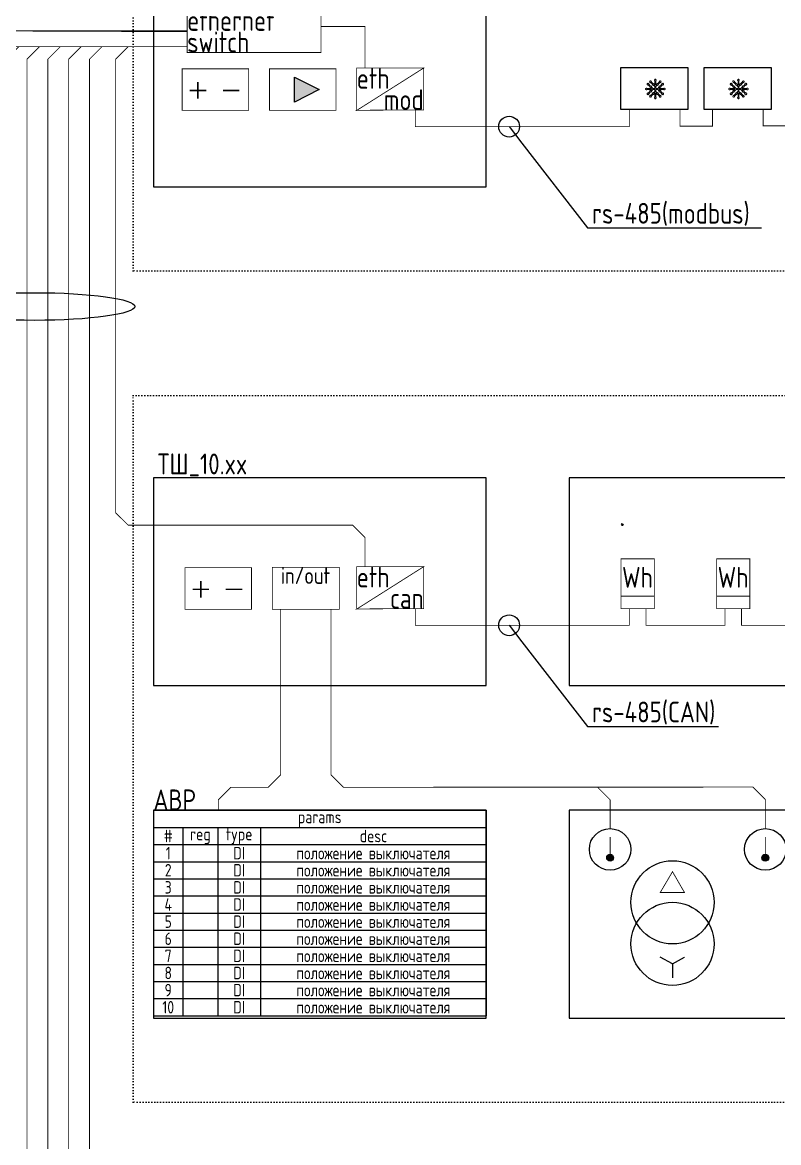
# Model space of a CAD drawing. Header units: inches. Extents: x -443 to 158, y -551 to 426.
# Drawn here: x -144 to 37.9, y -148.5 to 121.1 of the extents above; entities that cross this region are included whole.
import ezdxf
from ezdxf import colors
from ezdxf.entities.mleader import LeaderData, LeaderLine
from ezdxf.math import Vec2, Vec3

# ---------------------------------------------------------------- set-up
doc = ezdxf.new("R2010")
doc.units = ezdxf.units.IN
doc.header["$MEASUREMENT"] = 0
doc.linetypes.add('ACAD_ISO07W100', pattern=[3, 0, -3])
doc.layers.add('Основной тон.', color=7, linetype='Continuous', lineweight=20)
doc.styles.add('-ISOCPEUR-', font='ISOCPEUR.TTF', dxfattribs={"width": 0.8, "height": 2.5})

# ---------------------------------------------------------------- blocks, each defined once
blk = doc.blocks.new('*U19')
at = {"const_width": 0.2}
blk.add_lwpolyline([(0.2, 0.2), (16.2, 0.2), (16.2, 10.2), (0.2, 10.2)], close=True, dxfattribs=at)
at = {"const_width": 0.4}
for points in [[(4, 7), (4, 3)], [(2, 5), (6, 5)], [(10, 5), (14, 5)]]:
    blk.add_lwpolyline(points, dxfattribs=at)
blk = doc.blocks.new('_Origin')
at = {"color": 0, "linetype": 'ByBlock', "lineweight": -2}
blk.add_line((0, 0), (-1, 0), dxfattribs=at)
blk.add_circle((0, 0), 0.5, dxfattribs=at)
blk = doc.blocks.new('*T13')
at = {"color": 0, "linetype": 'ByBlock', "lineweight": -2, "transparency": 16777216}
for p, q in [((0, 0), (80, 0)), ((0, 0), (0, -49.44)), ((80, 0), (80, -49.44)), ((0, -4.12), (80, -4.12)), ((7.11, -4.12), (7.11, -49.44)), ((15.47, -4.12), (15.47, -49.44)), ((25.79, -4.12), (25.79, -49.44)), ((0, -8.24), (80, -8.24)), ((0, -12.36), (80, -12.36)), ((0, -16.48), (80, -16.48)), ((0, -20.6), (80, -20.6)), ((0, -24.72), (80, -24.72)), ((0, -28.84), (80, -28.84)), ((0, -32.96), (80, -32.96)), ((0, -37.08), (80, -37.08)), ((0, -41.2), (80, -41.2)), ((0, -45.32), (80, -45.32)), ((0, -49.44), (80, -49.44))]:
    blk.add_line(p, q, dxfattribs=at)
at = {"color": 0, "transparency": 16777216, "char_height": 3, "attachment_point": 5, "style": '-ISOCPEUR-'}
for s, insert, width in [('params', (40, -2.06), 79.88), ('#', (3.56, -6.18), 6.9929), ('reg', (11.29, -6.18), 8.2369), ('type', (20.63, -6.18), 10.2032), ('desc', (52.9, -6.18), 54.0869), ('1', (3.56, -10.3), 6.9929), ('DI', (20.63, -10.3), 10.2032), ('положение выключателя', (52.9, -10.3), 54.0869), ('2', (3.56, -14.42), 6.9929), ('DI', (20.63, -14.42), 10.2032), ('положение выключателя', (52.9, -14.42), 54.0869), ('3', (3.56, -18.54), 6.9929), ('DI', (20.63, -18.54), 10.2032), ('положение выключателя', (52.9, -18.54), 54.0869), ('4', (3.56, -22.66), 6.9929), ('DI', (20.63, -22.66), 10.2032), ('положение выключателя', (52.9, -22.66), 54.0869), ('5', (3.56, -26.78), 6.9929), ('DI', (20.63, -26.78), 10.2032), ('положение выключателя', (52.9, -26.78), 54.0869), ('6', (3.56, -30.9), 6.9929), ('DI', (20.63, -30.9), 10.2032), ('положение выключателя', (52.9, -30.9), 54.0869), ('7', (3.56, -35.02), 6.9929), ('DI', (20.63, -35.02), 10.2032), ('положение выключателя', (52.9, -35.02), 54.0869), ('8', (3.56, -39.14), 6.9929), ('DI', (20.63, -39.14), 10.2032), ('положение выключателя', (52.9, -39.14), 54.0869), ('9', (3.56, -43.26), 6.9929), ('DI', (20.63, -43.26), 10.2032), ('положение выключателя', (52.9, -43.26), 54.0869), ('10', (3.56, -47.38), 6.9929), ('DI', (20.63, -47.38), 10.2032), ('положение выключателя', (52.9, -47.38), 54.0869)]:
    blk.add_mtext(s, dxfattribs=dict(at, insert=insert, width=width))
blk = doc.blocks.new('*U20')
h = blk.add_hatch(color=256)
h.dxf.hatch_style = 1
h.paths.add_polyline_path([(6.2, 2.2), (12.2, 5.2), (6.2, 8.2)])
at = {"const_width": 0.2}
blk.add_lwpolyline([(0.2, 0.2), (16.2, 0.2), (16.2, 10.2), (0.2, 10.2)], close=True, dxfattribs=at)
blk.add_lwpolyline([(6.2, 8.2), (12.2, 5.2), (12.2, 5.2), (6.2, 2.2)], close=True)
blk = doc.blocks.new('PxVx')
at = {"const_width": 0.2}
blk.add_lwpolyline([(16.1, 10.1), (0, 10.1), (0, 0), (16.1, 0)], close=True, dxfattribs=at)
at = {"color": 1, "const_width": 0.1}
blk.add_lwpolyline([(6.9, 6.5), (9.4, 8), (9.4, 5.1), (6.9, 6.5)], dxfattribs=at)
at = {"color": 5, "const_width": 0.1}
blk.add_lwpolyline([(9.4, 3.8), (6.9, 5.2), (6.9, 2.3), (9.4, 3.8)], dxfattribs=at)
blk.add_circle((8.1, 5.1), 5.05)
at = {"insert": (0, 10.1), "char_height": 5, "attachment_point": 7, "style": '-ISOCPEUR-'}
blk.add_mtext_dynamic_manual_height_columns('ПхВх', width=80.312, gutter_width=12.5, heights=[9], dxfattribs=at)

msp = doc.modelspace()

# ---------------------------------------------------------------- hatches: boundary and pattern name
h = msp.add_hatch(color=256)
h.dxf.hatch_style = 1
h.paths.add_polyline_path([(-1.78, -79.92, 1), (-3.44, -79.92, 1)])
h = msp.add_hatch(color=256)
h.dxf.hatch_style = 1
h.paths.add_polyline_path([(35.54, -79.92, 1), (33.88, -79.92, 1)])

# ---------------------------------------------------------------- linework, layer by layer
at = {"linetype": 'ACAD_ISO07W100', "ltscale": 0.2}
for points in [[(-117.34, 161.29), (72.66, 161.29), (72.66, 61.29), (-117.34, 61.29)], [(-117.34, 31.29), (72.66, 31.29), (72.66, -138.71), (-117.34, -138.71)]]:
    msp.add_lwpolyline(points, close=True, dxfattribs=at)
for points in [[(-112.46, 81.48), (-32.46, 81.48), (-32.46, 131.48), (-112.46, 131.48)], [(0, 110.2), (16.1, 110.2), (16.1, 100.1), (0, 100.1)], [(20, 110.2), (36.1, 110.2), (36.1, 100.1), (20, 100.1)], [(-112.46, -38.52), (-32.46, -38.52), (-32.46, 11.48), (-112.46, 11.48)], [(-12.46, -38.52), (67.54, -38.52), (67.54, 11.48), (-12.46, 11.48)], [(-112.46, -118.52), (-32.46, -118.52), (-32.46, -68.52), (-112.46, -68.52)], [(-12.46, -118.52), (67.54, -118.52), (67.54, -68.52), (-12.46, -68.52)]]:
    msp.add_lwpolyline(points, close=True)
at = {"const_width": 0.2}
for points in [[(-104.34, 124.06), (-72.14, 124.06), (-72.14, 113.86), (-104.34, 113.86)], [(-55.46, 100.01), (-47.46, 100.01), (-47.46, 110.11), (-63.56, 99.91)], [(-63.56, 99.91), (-47.46, 110.11), (-55.56, 110.11), (-63.56, 110.11)], [(0, -20), (8, -20), (8, -8), (0, -8)], [(23, -20), (31, -20), (31, -8), (23, -8)], [(-83.86, -10.04), (-67.76, -10.04), (-67.76, -20.14), (-83.86, -20.14)], [(-55.46, -19.99), (-47.46, -19.99), (-47.46, -9.89), (-63.56, -20.09)], [(-63.56, -20.09), (-47.46, -9.89), (-55.56, -9.89), (-63.56, -9.89)], [(0, -20), (8, -20), (8, -17), (0, -17)], [(23, -20), (31, -20), (31, -17), (23, -17)]]:
    msp.add_lwpolyline(points, close=True, dxfattribs=at)
for points in [[(-104.34, 119.06), (-154.85, 119.06), (-157.85, 116.06), (-157.85, -111.99), (-160.85, -114.99), (-241.61, -114.99)], [(-104.34, 119.06), (-154.85, 119.06), (-157.85, 116.06), (-157.85, -76.91), (-160.85, -79.91), (-241.61, -79.91)], [(-104.34, 118.86), (-154.85, 119.05), (-157.85, 116.06), (-157.85, -41.83), (-160.85, -44.83), (-241.61, -44.83)], [(-104.34, 118.86), (-154.85, 119.05), (-157.85, 116.06), (-157.85, -6.74), (-160.85, -9.74), (-241.61, -9.74)], [(-104.34, 118.86), (-154.85, 119.05), (-157.85, 116.06), (-157.85, 28.34), (-160.85, 25.34), (-241.61, 25.34)], [(-61.56, 110.11), (-61.56, 120.11), (-72.14, 120.11)], [(-202.85, -241.76), (-202.85, -234.76), (-199.85, -231.76), (-155.85, -231.76), (-152.85, -228.76), (-152.85, 112.24), (-149.85, 115.24), (-104.34, 115.24)], [(-202.85, -371.76), (-202.85, -364.76), (-199.85, -361.76), (-150.85, -361.76), (-147.85, -358.76), (-147.85, 112.24), (-144.85, 115.24), (-104.34, 115.24)], [(-202.85, -501.76), (-202.85, -494.76), (-199.85, -491.76), (-145.85, -491.76), (-142.85, -488.76), (-142.85, 112.24), (-139.85, 115.24), (-104.34, 115.24)], [(-26.05, -501.76), (-26.05, -494.76), (-29.05, -491.76), (-134.85, -491.76), (-137.85, -488.76), (-137.85, 112.24), (-134.85, 115.24), (-104.34, 115.24)], [(-26.05, -371.66), (-26.05, -364.76), (-29.05, -361.76), (-129.85, -361.76), (-132.85, -358.76), (-132.85, 112.24), (-129.85, 115.24), (-104.34, 115.24)], [(-4.95, -241.76), (-4.95, -234.76), (-7.95, -231.76), (-124.85, -231.76), (-127.85, -228.76), (-127.85, 112.24), (-124.85, 115.24), (-104.34, 115.24)], [(-61.56, -9.89), (-61.56, -2.89), (-64.56, 0.11), (-118.56, 0.11), (-121.56, 3.11), (-121.56, 112.24), (-118.56, 115.24), (-104.34, 115.24)], [(-49.46, 100.01), (-49.46, 96.01), (2, 96.01), (2, 100)], [(14.2, 100.1), (14.2, 96.11), (22, 96.11), (22, 100.1)], [(34.2, 100.2), (34.2, 96.21), (42, 96.21), (42, 100.2)], [(-81.86, -20.14), (-81.86, -59.99), (-84.86, -62.99), (-93.86, -62.99), (-96.86, -65.99), (-96.86, -68.52)], [(34.71, -72.92), (34.71, -72.92), (34.71, -65.92), (31.71, -62.92), (-66.76, -62.98), (-69.76, -59.98), (-69.76, -20.14)], [(-2.61, -72.92), (-2.61, -72.92), (-2.61, -65.98), (-5.61, -62.98), (-66.76, -62.98), (-69.76, -59.98), (-69.76, -20.14)], [(-49.46, -19.99), (-49.46, -23.99), (2, -23.99), (2, -20)], [(6, -20), (6, -23.99), (25, -23.99), (25, -20)], [(29, -20), (29, -23.99), (48, -23.99), (48, -20)], [(-2.61, -77.92), (-2.61, -74.92), (-2.61, -79.09)], [(34.71, -77.92), (34.71, -74.92), (34.71, -79.09)], [(12.39, -83.29), (15.26, -88.28), (9.45, -88.28), (12.39, -83.29)], [(9.45, -103.82), (12.35, -105.5), (12.35, -108.75), (12.35, -105.5), (15.26, -103.82)]]:
    msp.add_lwpolyline(points, dxfattribs=at)
for points in [[(12.35, -105.5), (9.45, -103.82)], [(12.35, -105.5), (15.26, -103.82)], [(12.35, -105.5), (12.35, -108.85)]]:
    msp.add_lwpolyline(points)
for centre, radius in [((-2.61, -77.92), 5), ((34.71, -77.92), 5), ((-2.61, -79.92), 0.83), ((12.39, -90.66), 10), ((34.71, -79.92), 0.83), ((12.39, -100.66), 10)]:
    msp.add_circle(centre, radius)
msp.add_ellipse((-141.08, 52.72), major_axis=(24.16, 0), ratio=0.137748)
at = {"layer": 'Основной тон.', "color": 5, "ltscale": 0.8}
for p, q in [((5.92, 105.17), (5.97, 105.17)), ((5.92, 105.17), (5.92, 104.97)), ((5.92, 105.17), (5.92, 104.97)), ((5.97, 105.17), (5.92, 105.17)), ((5.92, 104.97), (5.92, 105.17)), ((6.22, 105.27), (6.02, 105.27)), ((6.02, 105.27), (6.02, 105.22)), ((6.22, 105.22), (6.22, 105.27)), ((6.27, 105.17), (6.59, 105.17)), ((6.28, 106.31), (6.42, 106.45)), ((6.28, 106.31), (6.42, 106.45)), ((6.28, 106.31), (6.31, 106.27)), ((6.31, 106.27), (6.28, 106.31)), ((6.28, 106.16), (6.31, 106.2)), ((6.42, 106.02), (6.28, 106.16)), ((6.42, 106.45), (6.45, 106.41)), ((6.42, 106.45), (6.45, 106.41)), ((6.45, 106.06), (6.42, 106.02)), ((6.53, 106.41), (6.56, 106.45)), ((6.53, 106.06), (6.95, 105.63)), ((6.56, 106.45), (6.7, 106.31)), ((6.59, 105.17), (6.9, 105.17)), ((6.7, 106.31), (6.67, 106.27)), ((6.67, 106.2), (7.09, 105.78)), ((7.02, 107.05), (6.88, 106.91)), ((7.02, 107.05), (6.88, 106.91)), ((6.88, 106.91), (6.91, 106.87)), ((6.88, 106.91), (6.91, 106.87)), ((6.91, 106.8), (6.88, 106.76)), ((6.88, 106.76), (7.02, 106.62)), ((6.9, 105.17), (7.3, 105.17)), ((6.95, 105.63), (6.91, 105.67)), ((6.91, 105.53), (6.95, 105.56)), ((7.06, 105.39), (6.91, 105.53)), ((7.05, 107.01), (7.02, 107.05)), ((7.02, 107.05), (7.05, 107.01)), ((7.02, 106.62), (7.05, 106.66)), ((7.06, 105.81), (7.09, 105.78)), ((7.09, 105.42), (7.06, 105.39)), ((7.16, 107.05), (7.12, 107.01)), ((7.12, 106.66), (7.55, 106.23)), ((7.3, 106.91), (7.16, 107.05)), ((7.16, 105.78), (7.2, 105.81)), ((7.16, 105.42), (7.33, 105.25)), ((7.2, 105.81), (7.34, 105.67)), ((7.27, 106.87), (7.3, 106.91)), ((7.27, 106.8), (7.69, 106.37)), ((7.34, 105.67), (7.3, 105.63)), ((7.3, 105.56), (7.69, 105.18)), ((7.51, 106.27), (7.55, 106.23)), ((7.55, 106.16), (7.51, 106.13)), ((7.51, 106.13), (7.66, 105.99)), ((7.69, 106.37), (7.66, 106.41)), ((7.66, 105.99), (7.69, 106.02)), ((7.72, 105.17), (8.16, 105.17)), ((7.8, 106.41), (7.76, 106.37)), ((7.76, 106.02), (8.14, 105.64)), ((7.94, 106.27), (7.8, 106.41)), ((7.9, 106.23), (7.94, 106.27)), ((7.9, 106.16), (8.07, 105.99)), ((8.06, 107.3), (8.06, 107.1)), ((8.11, 107.3), (8.06, 107.3)), ((8.06, 107.1), (8.11, 107.1)), ((8.16, 107.4), (8.16, 107.35)), ((8.36, 107.4), (8.16, 107.4)), ((8.36, 107.4), (8.16, 107.4)), ((8.16, 107.4), (8.16, 107.35)), ((8.16, 107.4), (8.36, 107.4)), ((8.16, 107.05), (8.16, 106.74)), ((8.16, 106.74), (8.16, 106.42)), ((8.16, 106.42), (8.16, 106.03)), ((8.16, 105.6), (8.16, 105.17)), ((8.36, 107.4), (8.36, 107.35)), ((8.36, 107.35), (8.36, 107.4)), ((8.36, 107.05), (8.36, 106.74)), ((8.36, 106.74), (8.36, 106.42)), ((8.36, 106.42), (8.36, 106.03)), ((8.36, 105.6), (8.36, 105.17)), ((8.8, 105.17), (8.36, 105.17)), ((8.76, 106.02), (8.37, 105.64)), ((8.46, 107.3), (8.41, 107.3)), ((8.41, 107.1), (8.46, 107.1)), ((8.61, 106.16), (8.44, 105.99)), ((8.46, 107.1), (8.46, 107.3)), ((8.58, 106.27), (8.72, 106.41)), ((8.61, 106.23), (8.58, 106.27)), ((8.72, 106.41), (8.76, 106.37)), ((9.25, 106.8), (8.83, 106.37)), ((8.83, 106.37), (8.86, 106.41)), ((8.86, 105.99), (8.83, 106.02)), ((9.21, 105.56), (8.83, 105.18)), ((9, 106.13), (8.86, 105.99)), ((9.39, 106.66), (8.97, 106.23)), ((9, 106.27), (8.97, 106.23)), ((8.97, 106.16), (9, 106.13)), ((9.32, 105.81), (9.18, 105.67)), ((9.18, 105.67), (9.21, 105.63)), ((9.35, 105.42), (9.18, 105.25)), ((9.22, 106.91), (9.36, 107.05)), ((9.25, 106.87), (9.22, 106.91)), ((9.61, 105.17), (9.22, 105.17)), ((9.35, 105.78), (9.32, 105.81)), ((9.36, 107.05), (9.39, 107.01)), ((9.85, 106.2), (9.43, 105.78)), ((9.46, 105.81), (9.43, 105.78)), ((9.43, 105.42), (9.46, 105.39)), ((9.5, 107.05), (9.46, 107.01)), ((9.46, 107.01), (9.5, 107.05)), ((9.5, 106.62), (9.46, 106.66)), ((9.46, 105.39), (9.6, 105.53)), ((9.5, 107.05), (9.64, 106.91)), ((9.5, 107.05), (9.64, 106.91)), ((9.64, 106.76), (9.5, 106.62)), ((9.99, 106.06), (9.57, 105.63)), ((9.57, 105.63), (9.6, 105.67)), ((9.6, 105.53), (9.57, 105.56)), ((9.64, 106.91), (9.6, 106.87)), ((9.64, 106.91), (9.6, 106.87)), ((9.6, 106.8), (9.64, 106.76)), ((9.93, 105.17), (9.61, 105.17)), ((9.96, 106.45), (9.81, 106.31)), ((9.81, 106.31), (9.85, 106.27)), ((10.24, 105.17), (9.93, 105.17)), ((9.99, 106.41), (9.96, 106.45)), ((10.1, 106.45), (10.06, 106.41)), ((10.1, 106.45), (10.06, 106.41)), ((10.06, 106.06), (10.1, 106.02)), ((10.24, 106.31), (10.1, 106.45)), ((10.24, 106.31), (10.1, 106.45)), ((10.1, 106.02), (10.24, 106.16)), ((10.24, 106.31), (10.2, 106.27)), ((10.2, 106.27), (10.24, 106.31)), ((10.24, 106.16), (10.2, 106.2)), ((10.29, 105.27), (10.49, 105.27)), ((10.29, 105.22), (10.29, 105.27)), ((10.49, 105.27), (10.49, 105.22)), ((10.59, 105.17), (10.54, 105.17)), ((10.54, 105.17), (10.59, 105.17)), ((10.59, 105.17), (10.59, 104.97)), ((10.59, 105.17), (10.59, 104.97)), ((10.59, 104.97), (10.59, 105.17)), ((25.92, 105.17), (25.97, 105.17)), ((25.92, 105.17), (25.92, 104.97)), ((25.92, 105.17), (25.92, 104.97)), ((25.97, 105.17), (25.92, 105.17)), ((25.92, 104.97), (25.92, 105.17)), ((26.22, 105.27), (26.02, 105.27)), ((26.02, 105.27), (26.02, 105.22)), ((26.22, 105.22), (26.22, 105.27)), ((26.27, 105.17), (26.59, 105.17)), ((26.28, 106.31), (26.42, 106.45)), ((26.28, 106.31), (26.42, 106.45)), ((26.28, 106.31), (26.31, 106.27)), ((26.31, 106.27), (26.28, 106.31)), ((26.28, 106.16), (26.31, 106.2)), ((26.42, 106.02), (26.28, 106.16)), ((26.42, 106.45), (26.45, 106.41)), ((26.42, 106.45), (26.45, 106.41)), ((26.45, 106.06), (26.42, 106.02)), ((26.53, 106.41), (26.56, 106.45)), ((26.53, 106.06), (26.95, 105.63)), ((26.56, 106.45), (26.7, 106.31)), ((26.59, 105.17), (26.9, 105.17)), ((26.7, 106.31), (26.67, 106.27)), ((26.67, 106.2), (27.09, 105.78)), ((27.02, 107.05), (26.88, 106.91)), ((27.02, 107.05), (26.88, 106.91)), ((26.88, 106.91), (26.91, 106.87)), ((26.88, 106.91), (26.91, 106.87)), ((26.91, 106.8), (26.88, 106.76)), ((26.88, 106.76), (27.02, 106.62)), ((26.9, 105.17), (27.3, 105.17)), ((26.95, 105.63), (26.91, 105.67)), ((26.91, 105.53), (26.95, 105.56)), ((27.06, 105.39), (26.91, 105.53)), ((27.05, 107.01), (27.02, 107.05)), ((27.02, 107.05), (27.05, 107.01)), ((27.02, 106.62), (27.05, 106.66)), ((27.06, 105.81), (27.09, 105.78)), ((27.09, 105.42), (27.06, 105.39)), ((27.16, 107.05), (27.12, 107.01)), ((27.12, 106.66), (27.55, 106.23)), ((27.3, 106.91), (27.16, 107.05)), ((27.16, 105.78), (27.2, 105.81)), ((27.16, 105.42), (27.33, 105.25)), ((27.2, 105.81), (27.34, 105.67)), ((27.27, 106.87), (27.3, 106.91)), ((27.27, 106.8), (27.69, 106.37)), ((27.34, 105.67), (27.3, 105.63)), ((27.3, 105.56), (27.69, 105.18)), ((27.51, 106.27), (27.55, 106.23)), ((27.55, 106.16), (27.51, 106.13)), ((27.51, 106.13), (27.66, 105.99)), ((27.69, 106.37), (27.66, 106.41)), ((27.66, 105.99), (27.69, 106.02)), ((27.72, 105.17), (28.16, 105.17)), ((27.8, 106.41), (27.76, 106.37)), ((27.76, 106.02), (28.14, 105.64)), ((27.94, 106.27), (27.8, 106.41)), ((27.9, 106.23), (27.94, 106.27)), ((27.9, 106.16), (28.07, 105.99)), ((28.06, 107.3), (28.06, 107.1)), ((28.11, 107.3), (28.06, 107.3)), ((28.06, 107.1), (28.11, 107.1)), ((28.16, 107.4), (28.16, 107.35)), ((28.36, 107.4), (28.16, 107.4)), ((28.36, 107.4), (28.16, 107.4)), ((28.16, 107.4), (28.16, 107.35)), ((28.16, 107.4), (28.36, 107.4)), ((28.16, 107.05), (28.16, 106.74)), ((28.16, 106.74), (28.16, 106.42)), ((28.16, 106.42), (28.16, 106.03)), ((28.16, 105.6), (28.16, 105.17)), ((28.36, 107.4), (28.36, 107.35)), ((28.36, 107.35), (28.36, 107.4)), ((28.36, 107.05), (28.36, 106.74)), ((28.36, 106.74), (28.36, 106.42)), ((28.36, 106.42), (28.36, 106.03)), ((28.36, 105.6), (28.36, 105.17)), ((28.8, 105.17), (28.36, 105.17)), ((28.76, 106.02), (28.37, 105.64)), ((28.46, 107.3), (28.41, 107.3)), ((28.41, 107.1), (28.46, 107.1)), ((28.61, 106.16), (28.44, 105.99)), ((28.46, 107.1), (28.46, 107.3)), ((28.58, 106.27), (28.72, 106.41)), ((28.61, 106.23), (28.58, 106.27)), ((28.72, 106.41), (28.76, 106.37)), ((29.25, 106.8), (28.83, 106.37)), ((28.83, 106.37), (28.86, 106.41)), ((28.86, 105.99), (28.83, 106.02)), ((29.21, 105.56), (28.83, 105.18)), ((29, 106.13), (28.86, 105.99)), ((29.39, 106.66), (28.97, 106.23)), ((29, 106.27), (28.97, 106.23)), ((28.97, 106.16), (29, 106.13)), ((29.32, 105.81), (29.18, 105.67)), ((29.18, 105.67), (29.21, 105.63)), ((29.35, 105.42), (29.18, 105.25)), ((29.22, 106.91), (29.36, 107.05)), ((29.25, 106.87), (29.22, 106.91)), ((29.61, 105.17), (29.22, 105.17)), ((29.35, 105.78), (29.32, 105.81)), ((29.36, 107.05), (29.39, 107.01)), ((29.85, 106.2), (29.43, 105.78)), ((29.46, 105.81), (29.43, 105.78)), ((29.43, 105.42), (29.46, 105.39)), ((29.5, 107.05), (29.46, 107.01)), ((29.46, 107.01), (29.5, 107.05)), ((29.5, 106.62), (29.46, 106.66)), ((29.46, 105.39), (29.6, 105.53)), ((29.5, 107.05), (29.64, 106.91)), ((29.5, 107.05), (29.64, 106.91)), ((29.64, 106.76), (29.5, 106.62)), ((29.99, 106.06), (29.57, 105.63)), ((29.57, 105.63), (29.6, 105.67)), ((29.6, 105.53), (29.57, 105.56)), ((29.64, 106.91), (29.6, 106.87)), ((29.64, 106.91), (29.6, 106.87)), ((29.6, 106.8), (29.64, 106.76)), ((29.93, 105.17), (29.61, 105.17)), ((29.96, 106.45), (29.81, 106.31)), ((29.81, 106.31), (29.85, 106.27)), ((30.24, 105.17), (29.93, 105.17)), ((29.99, 106.41), (29.96, 106.45)), ((30.1, 106.45), (30.06, 106.41)), ((30.1, 106.45), (30.06, 106.41)), ((30.06, 106.06), (30.1, 106.02)), ((30.24, 106.31), (30.1, 106.45)), ((30.24, 106.31), (30.1, 106.45)), ((30.1, 106.02), (30.24, 106.16)), ((30.24, 106.31), (30.2, 106.27)), ((30.2, 106.27), (30.24, 106.31)), ((30.24, 106.16), (30.2, 106.2)), ((30.29, 105.27), (30.49, 105.27)), ((30.29, 105.22), (30.29, 105.27)), ((30.49, 105.27), (30.49, 105.22)), ((30.59, 105.17), (30.54, 105.17)), ((30.54, 105.17), (30.59, 105.17)), ((30.59, 105.17), (30.59, 104.97)), ((30.59, 105.17), (30.59, 104.97)), ((30.59, 104.97), (30.59, 105.17)), ((5.92, 104.97), (5.97, 104.97)), ((5.92, 104.97), (5.97, 104.97)), ((6.02, 104.92), (6.02, 104.87)), ((6.02, 104.87), (6.22, 104.87)), ((6.22, 104.87), (6.22, 104.92)), ((6.27, 104.97), (6.59, 104.97)), ((6.42, 104.11), (6.28, 103.97)), ((6.28, 103.97), (6.31, 103.93)), ((6.31, 103.86), (6.28, 103.83)), ((6.28, 103.83), (6.31, 103.86)), ((6.28, 103.83), (6.42, 103.68)), ((6.28, 103.83), (6.42, 103.68)), ((6.45, 104.07), (6.42, 104.11)), ((6.42, 103.68), (6.45, 103.72)), ((6.42, 103.68), (6.45, 103.72)), ((6.53, 104.07), (6.95, 104.5)), ((6.53, 103.72), (6.56, 103.68)), ((6.56, 103.68), (6.7, 103.83)), ((6.59, 104.97), (6.9, 104.97)), ((6.67, 103.93), (7.09, 104.36)), ((6.7, 103.83), (6.67, 103.86)), ((6.88, 103.37), (7.02, 103.51)), ((6.91, 103.33), (6.88, 103.37)), ((6.88, 103.23), (6.91, 103.26)), ((6.88, 103.23), (6.91, 103.26)), ((7.02, 103.09), (6.88, 103.23)), ((7.02, 103.09), (6.88, 103.23)), ((6.9, 104.97), (7.3, 104.97)), ((7.06, 104.75), (6.91, 104.6)), ((6.91, 104.6), (6.95, 104.57)), ((6.95, 104.5), (6.91, 104.46)), ((7.02, 103.51), (7.05, 103.47)), ((7.05, 103.12), (7.02, 103.09)), ((7.02, 103.09), (7.05, 103.12)), ((7.09, 104.71), (7.06, 104.75)), ((7.06, 104.32), (7.09, 104.36)), ((7.12, 103.47), (7.55, 103.9)), ((7.16, 103.09), (7.12, 103.12)), ((7.16, 104.71), (7.33, 104.88)), ((7.16, 104.36), (7.2, 104.32)), ((7.3, 103.23), (7.16, 103.09)), ((7.2, 104.32), (7.34, 104.46)), ((7.27, 103.33), (7.69, 103.76)), ((7.27, 103.26), (7.3, 103.23)), ((7.3, 104.57), (7.69, 104.95)), ((7.34, 104.46), (7.3, 104.5)), ((7.51, 104.01), (7.66, 104.15)), ((7.55, 103.97), (7.51, 104.01)), ((7.51, 103.86), (7.55, 103.9)), ((7.66, 104.15), (7.69, 104.11)), ((7.69, 103.76), (7.66, 103.72)), ((7.72, 104.97), (8.16, 104.97)), ((7.76, 104.11), (8.14, 104.49)), ((7.8, 103.72), (7.76, 103.76)), ((7.94, 103.86), (7.8, 103.72)), ((7.9, 103.97), (8.07, 104.14)), ((7.9, 103.9), (7.94, 103.86)), ((8.06, 102.83), (8.06, 103.03)), ((8.06, 103.03), (8.11, 103.03)), ((8.11, 102.83), (8.06, 102.83)), ((8.16, 104.53), (8.16, 104.97)), ((8.16, 103.71), (8.16, 104.1)), ((8.16, 103.4), (8.16, 103.71)), ((8.16, 103.08), (8.16, 103.4)), ((8.16, 102.73), (8.16, 102.78)), ((8.16, 102.73), (8.16, 102.78)), ((8.36, 102.73), (8.16, 102.73)), ((8.36, 102.73), (8.16, 102.73)), ((8.16, 102.73), (8.36, 102.73)), ((8.8, 104.97), (8.36, 104.97)), ((8.36, 104.53), (8.36, 104.97)), ((8.36, 103.71), (8.36, 104.1)), ((8.36, 103.4), (8.36, 103.71)), ((8.36, 103.08), (8.36, 103.4)), ((8.36, 102.73), (8.36, 102.78)), ((8.36, 102.78), (8.36, 102.73)), ((8.76, 104.11), (8.37, 104.49)), ((8.41, 103.03), (8.46, 103.03)), ((8.46, 102.83), (8.41, 102.83)), ((8.61, 103.97), (8.44, 104.14)), ((8.46, 103.03), (8.46, 102.83)), ((8.61, 103.9), (8.58, 103.86)), ((8.58, 103.86), (8.72, 103.72)), ((8.72, 103.72), (8.76, 103.76)), ((9.21, 104.57), (8.83, 104.95)), ((8.86, 104.15), (8.83, 104.11)), ((8.83, 103.76), (8.86, 103.72)), ((9.25, 103.33), (8.83, 103.76)), ((9, 104.01), (8.86, 104.15)), ((8.97, 103.97), (9, 104.01)), ((9, 103.86), (8.97, 103.9)), ((9.39, 103.47), (8.97, 103.9)), ((9.35, 104.71), (9.18, 104.88)), ((9.18, 104.46), (9.21, 104.5)), ((9.32, 104.32), (9.18, 104.46)), ((9.61, 104.97), (9.22, 104.97)), ((9.25, 103.26), (9.22, 103.23)), ((9.22, 103.23), (9.36, 103.09)), ((9.35, 104.36), (9.32, 104.32)), ((9.36, 103.09), (9.39, 103.12)), ((9.43, 104.71), (9.46, 104.75)), ((9.85, 103.93), (9.43, 104.36)), ((9.46, 104.32), (9.43, 104.36)), ((9.46, 104.75), (9.6, 104.6)), ((9.5, 103.51), (9.46, 103.47)), ((9.5, 103.09), (9.46, 103.12)), ((9.46, 103.12), (9.5, 103.09)), ((9.64, 103.37), (9.5, 103.51)), ((9.5, 103.09), (9.64, 103.23)), ((9.5, 103.09), (9.64, 103.23)), ((9.6, 104.6), (9.57, 104.57)), ((9.99, 104.07), (9.57, 104.5)), ((9.57, 104.5), (9.6, 104.46)), ((9.6, 103.33), (9.64, 103.37)), ((9.64, 103.23), (9.6, 103.26)), ((9.64, 103.23), (9.6, 103.26)), ((9.93, 104.97), (9.61, 104.97)), ((9.81, 103.83), (9.85, 103.86)), ((9.96, 103.68), (9.81, 103.83)), ((10.24, 104.97), (9.93, 104.97)), ((9.99, 103.72), (9.96, 103.68)), ((10.06, 104.07), (10.1, 104.11)), ((10.1, 103.68), (10.06, 103.72)), ((10.1, 103.68), (10.06, 103.72)), ((10.1, 104.11), (10.24, 103.97)), ((10.24, 103.83), (10.1, 103.68)), ((10.24, 103.83), (10.1, 103.68)), ((10.24, 103.97), (10.2, 103.93)), ((10.2, 103.86), (10.24, 103.83)), ((10.24, 103.83), (10.2, 103.86)), ((10.29, 104.87), (10.29, 104.92)), ((10.49, 104.87), (10.29, 104.87)), ((10.49, 104.92), (10.49, 104.87)), ((10.59, 104.97), (10.54, 104.97)), ((10.59, 104.97), (10.54, 104.97)), ((25.92, 104.97), (25.97, 104.97)), ((25.92, 104.97), (25.97, 104.97)), ((26.02, 104.92), (26.02, 104.87)), ((26.02, 104.87), (26.22, 104.87)), ((26.22, 104.87), (26.22, 104.92)), ((26.27, 104.97), (26.59, 104.97)), ((26.42, 104.11), (26.28, 103.97)), ((26.28, 103.97), (26.31, 103.93)), ((26.31, 103.86), (26.28, 103.83)), ((26.28, 103.83), (26.31, 103.86)), ((26.28, 103.83), (26.42, 103.68)), ((26.28, 103.83), (26.42, 103.68)), ((26.45, 104.07), (26.42, 104.11)), ((26.42, 103.68), (26.45, 103.72)), ((26.42, 103.68), (26.45, 103.72)), ((26.53, 104.07), (26.95, 104.5)), ((26.53, 103.72), (26.56, 103.68)), ((26.56, 103.68), (26.7, 103.83)), ((26.59, 104.97), (26.9, 104.97)), ((26.67, 103.93), (27.09, 104.36)), ((26.7, 103.83), (26.67, 103.86)), ((26.88, 103.37), (27.02, 103.51)), ((26.91, 103.33), (26.88, 103.37)), ((26.88, 103.23), (26.91, 103.26)), ((26.88, 103.23), (26.91, 103.26)), ((27.02, 103.09), (26.88, 103.23)), ((27.02, 103.09), (26.88, 103.23)), ((26.9, 104.97), (27.3, 104.97)), ((27.06, 104.75), (26.91, 104.6)), ((26.91, 104.6), (26.95, 104.57)), ((26.95, 104.5), (26.91, 104.46)), ((27.02, 103.51), (27.05, 103.47)), ((27.05, 103.12), (27.02, 103.09)), ((27.02, 103.09), (27.05, 103.12)), ((27.09, 104.71), (27.06, 104.75)), ((27.06, 104.32), (27.09, 104.36)), ((27.12, 103.47), (27.55, 103.9)), ((27.16, 103.09), (27.12, 103.12)), ((27.16, 104.71), (27.33, 104.88)), ((27.16, 104.36), (27.2, 104.32)), ((27.3, 103.23), (27.16, 103.09)), ((27.2, 104.32), (27.34, 104.46)), ((27.27, 103.33), (27.69, 103.76)), ((27.27, 103.26), (27.3, 103.23)), ((27.3, 104.57), (27.69, 104.95)), ((27.34, 104.46), (27.3, 104.5)), ((27.51, 104.01), (27.66, 104.15)), ((27.55, 103.97), (27.51, 104.01)), ((27.51, 103.86), (27.55, 103.9)), ((27.66, 104.15), (27.69, 104.11)), ((27.69, 103.76), (27.66, 103.72)), ((27.72, 104.97), (28.16, 104.97)), ((27.76, 104.11), (28.14, 104.49)), ((27.8, 103.72), (27.76, 103.76)), ((27.94, 103.86), (27.8, 103.72)), ((27.9, 103.97), (28.07, 104.14)), ((27.9, 103.9), (27.94, 103.86)), ((28.06, 102.83), (28.06, 103.03)), ((28.06, 103.03), (28.11, 103.03)), ((28.11, 102.83), (28.06, 102.83)), ((28.16, 104.53), (28.16, 104.97)), ((28.16, 103.71), (28.16, 104.1)), ((28.16, 103.4), (28.16, 103.71)), ((28.16, 103.08), (28.16, 103.4)), ((28.16, 102.73), (28.16, 102.78)), ((28.16, 102.73), (28.16, 102.78)), ((28.36, 102.73), (28.16, 102.73)), ((28.36, 102.73), (28.16, 102.73)), ((28.16, 102.73), (28.36, 102.73)), ((28.8, 104.97), (28.36, 104.97)), ((28.36, 104.53), (28.36, 104.97)), ((28.36, 103.71), (28.36, 104.1)), ((28.36, 103.4), (28.36, 103.71)), ((28.36, 103.08), (28.36, 103.4)), ((28.36, 102.73), (28.36, 102.78)), ((28.36, 102.78), (28.36, 102.73)), ((28.76, 104.11), (28.37, 104.49)), ((28.41, 103.03), (28.46, 103.03)), ((28.46, 102.83), (28.41, 102.83)), ((28.61, 103.97), (28.44, 104.14)), ((28.46, 103.03), (28.46, 102.83)), ((28.61, 103.9), (28.58, 103.86)), ((28.58, 103.86), (28.72, 103.72)), ((28.72, 103.72), (28.76, 103.76)), ((29.21, 104.57), (28.83, 104.95)), ((28.86, 104.15), (28.83, 104.11)), ((28.83, 103.76), (28.86, 103.72)), ((29.25, 103.33), (28.83, 103.76)), ((29, 104.01), (28.86, 104.15)), ((28.97, 103.97), (29, 104.01)), ((29, 103.86), (28.97, 103.9)), ((29.39, 103.47), (28.97, 103.9)), ((29.35, 104.71), (29.18, 104.88)), ((29.18, 104.46), (29.21, 104.5)), ((29.32, 104.32), (29.18, 104.46)), ((29.61, 104.97), (29.22, 104.97)), ((29.25, 103.26), (29.22, 103.23)), ((29.22, 103.23), (29.36, 103.09)), ((29.35, 104.36), (29.32, 104.32)), ((29.36, 103.09), (29.39, 103.12)), ((29.43, 104.71), (29.46, 104.75)), ((29.85, 103.93), (29.43, 104.36)), ((29.46, 104.32), (29.43, 104.36)), ((29.46, 104.75), (29.6, 104.6)), ((29.5, 103.51), (29.46, 103.47)), ((29.5, 103.09), (29.46, 103.12)), ((29.46, 103.12), (29.5, 103.09)), ((29.64, 103.37), (29.5, 103.51)), ((29.5, 103.09), (29.64, 103.23)), ((29.5, 103.09), (29.64, 103.23)), ((29.6, 104.6), (29.57, 104.57)), ((29.99, 104.07), (29.57, 104.5)), ((29.57, 104.5), (29.6, 104.46)), ((29.6, 103.33), (29.64, 103.37)), ((29.64, 103.23), (29.6, 103.26)), ((29.64, 103.23), (29.6, 103.26)), ((29.93, 104.97), (29.61, 104.97)), ((29.81, 103.83), (29.85, 103.86)), ((29.96, 103.68), (29.81, 103.83)), ((30.24, 104.97), (29.93, 104.97)), ((29.99, 103.72), (29.96, 103.68)), ((30.06, 104.07), (30.1, 104.11)), ((30.1, 103.68), (30.06, 103.72)), ((30.1, 103.68), (30.06, 103.72)), ((30.1, 104.11), (30.24, 103.97)), ((30.24, 103.83), (30.1, 103.68)), ((30.24, 103.83), (30.1, 103.68)), ((30.24, 103.97), (30.2, 103.93)), ((30.2, 103.86), (30.24, 103.83)), ((30.24, 103.83), (30.2, 103.86)), ((30.29, 104.87), (30.29, 104.92)), ((30.49, 104.87), (30.29, 104.87)), ((30.49, 104.92), (30.49, 104.87)), ((30.59, 104.97), (30.54, 104.97)), ((30.59, 104.97), (30.54, 104.97))]:
    msp.add_line(p, q, dxfattribs=at)
for centre, start, end in [((5.97, 105.22), 270, 360), ((6.27, 105.22), 180, 270), ((6.28, 106.24), 315, 45), ((6.49, 106.45), 225, 315), ((6.49, 106.02), 45, 135), ((6.7, 106.24), 135, 225), ((6.88, 106.83), 315, 45), ((6.91, 105.6), 315, 45), ((7.09, 107.05), 225, 315), ((7.09, 106.62), 45, 135), ((7.13, 105.81), 225, 315), ((7.13, 105.39), 45, 135), ((7.3, 106.83), 135, 225), ((7.34, 105.6), 135, 225), ((7.3, 105.22), 270, 45), ((7.51, 106.2), 315, 45), ((7.73, 106.41), 225, 315), ((7.73, 105.99), 45, 135), ((7.72, 105.22), 225, 270), ((7.94, 106.2), 135, 225), ((8.11, 106.03), 225, 0), ((8.11, 107.35), 270, 0), ((8.11, 107.05), 0, 90), ((8.11, 105.6), 0, 45), ((8.41, 107.35), 180, 270), ((8.41, 107.05), 90, 180), ((8.41, 106.03), 180, 315), ((8.41, 105.6), 135, 180), ((8.58, 106.2), 315, 45), ((8.79, 106.41), 225, 315), ((8.79, 105.99), 45, 135), ((8.8, 105.22), 270, 315), ((9, 106.2), 135, 225), ((9.22, 105.22), 135, 270), ((9.18, 105.6), 315, 45), ((9.22, 106.83), 315, 45), ((9.39, 105.81), 225, 315), ((9.39, 105.39), 45, 135), ((9.43, 107.05), 225, 315), ((9.43, 106.62), 45, 135), ((9.6, 105.6), 135, 225), ((9.64, 106.83), 135, 225), ((9.81, 106.24), 315, 45), ((10.03, 106.45), 225, 315), ((10.03, 106.02), 45, 135), ((10.24, 106.24), 135, 225), ((10.24, 105.22), 270, 0), ((10.54, 105.22), 180, 270), ((25.97, 105.22), 270, 360), ((26.27, 105.22), 180, 270), ((26.28, 106.24), 315, 45), ((26.49, 106.45), 225, 315), ((26.49, 106.02), 45, 135), ((26.7, 106.24), 135, 225), ((26.88, 106.83), 315, 45), ((26.91, 105.6), 315, 45), ((27.09, 107.05), 225, 315), ((27.09, 106.62), 45, 135), ((27.13, 105.81), 225, 315), ((27.13, 105.39), 45, 135), ((27.3, 106.83), 135, 225), ((27.34, 105.6), 135, 225), ((27.3, 105.22), 270, 45), ((27.51, 106.2), 315, 45), ((27.73, 106.41), 225, 315), ((27.73, 105.99), 45, 135), ((27.72, 105.22), 225, 270), ((27.94, 106.2), 135, 225), ((28.11, 106.03), 225, 0), ((28.11, 107.35), 270, 0), ((28.11, 107.05), 0, 90), ((28.11, 105.6), 0, 45), ((28.41, 107.35), 180, 270), ((28.41, 107.05), 90, 180), ((28.41, 106.03), 180, 315), ((28.41, 105.6), 135, 180), ((28.58, 106.2), 315, 45), ((28.79, 106.41), 225, 315), ((28.79, 105.99), 45, 135), ((28.8, 105.22), 270, 315), ((29, 106.2), 135, 225), ((29.22, 105.22), 135, 270), ((29.18, 105.6), 315, 45), ((29.22, 106.83), 315, 45), ((29.39, 105.81), 225, 315), ((29.39, 105.39), 45, 135), ((29.43, 107.05), 225, 315), ((29.43, 106.62), 45, 135), ((29.6, 105.6), 135, 225), ((29.64, 106.83), 135, 225), ((29.81, 106.24), 315, 45), ((30.03, 106.45), 225, 315), ((30.03, 106.02), 45, 135), ((30.24, 106.24), 135, 225), ((30.24, 105.22), 270, 0), ((30.54, 105.22), 180, 270), ((5.97, 104.92), 360, 90), ((6.27, 104.92), 90, 180), ((6.28, 103.9), 315, 45), ((6.49, 104.11), 225, 315), ((6.49, 103.68), 45, 135), ((6.7, 103.9), 135, 225), ((6.88, 103.3), 315, 45), ((6.91, 104.53), 315, 45), ((7.09, 103.51), 225, 315), ((7.09, 103.09), 45, 135), ((7.13, 104.75), 225, 315), ((7.13, 104.32), 45, 135), ((7.3, 103.3), 135, 225), ((7.34, 104.53), 135, 225), ((7.3, 104.92), 315, 90), ((7.51, 103.93), 315, 45), ((7.72, 104.92), 90, 135), ((7.73, 104.15), 225, 315), ((7.73, 103.72), 45, 135), ((7.94, 103.93), 135, 225), ((8.11, 104.1), 360, 135), ((8.11, 103.08), 270, 360), ((8.11, 102.78), 360, 90), ((8.11, 104.53), 315, 0), ((8.41, 104.53), 180, 225), ((8.41, 104.1), 45, 180), ((8.41, 103.08), 180, 270), ((8.41, 102.78), 90, 180), ((8.58, 103.93), 315, 45), ((8.79, 104.15), 225, 315), ((8.79, 103.72), 45, 135), ((8.8, 104.92), 45, 90), ((9, 103.93), 135, 225), ((9.22, 104.92), 90, 225), ((9.18, 104.53), 315, 45), ((9.22, 103.3), 315, 45), ((9.39, 104.75), 225, 315), ((9.39, 104.32), 45, 135), ((9.43, 103.51), 225, 315), ((9.43, 103.09), 45, 135), ((9.6, 104.53), 135, 225), ((9.64, 103.3), 135, 225), ((9.81, 103.9), 315, 45), ((10.03, 104.11), 225, 315), ((10.03, 103.68), 45, 135), ((10.24, 103.9), 135, 225), ((10.24, 104.92), 0, 90), ((10.54, 104.92), 90, 180), ((25.97, 104.92), 360, 90), ((26.27, 104.92), 90, 180), ((26.28, 103.9), 315, 45), ((26.49, 104.11), 225, 315), ((26.49, 103.68), 45, 135), ((26.7, 103.9), 135, 225), ((26.88, 103.3), 315, 45), ((26.91, 104.53), 315, 45), ((27.09, 103.51), 225, 315), ((27.09, 103.09), 45, 135), ((27.13, 104.75), 225, 315), ((27.13, 104.32), 45, 135), ((27.3, 103.3), 135, 225), ((27.34, 104.53), 135, 225), ((27.3, 104.92), 315, 90), ((27.51, 103.93), 315, 45), ((27.72, 104.92), 90, 135), ((27.73, 104.15), 225, 315), ((27.73, 103.72), 45, 135), ((27.94, 103.93), 135, 225), ((28.11, 104.1), 360, 135), ((28.11, 103.08), 270, 360), ((28.11, 102.78), 360, 90), ((28.11, 104.53), 315, 0), ((28.41, 104.53), 180, 225), ((28.41, 104.1), 45, 180), ((28.41, 103.08), 180, 270), ((28.41, 102.78), 90, 180), ((28.58, 103.93), 315, 45), ((28.79, 104.15), 225, 315), ((28.79, 103.72), 45, 135), ((28.8, 104.92), 45, 90), ((29, 103.93), 135, 225), ((29.22, 104.92), 90, 225), ((29.18, 104.53), 315, 45), ((29.22, 103.3), 315, 45), ((29.39, 104.75), 225, 315), ((29.39, 104.32), 45, 135), ((29.43, 103.51), 225, 315), ((29.43, 103.09), 45, 135), ((29.6, 104.53), 135, 225), ((29.64, 103.3), 135, 225), ((29.81, 103.9), 315, 45), ((30.03, 104.11), 225, 315), ((30.03, 103.68), 45, 135), ((30.24, 103.9), 135, 225), ((30.24, 104.92), 0, 90), ((30.54, 104.92), 90, 180)]:
    msp.add_arc(centre, 0.05, start, end, dxfattribs=at)

# ---------------------------------------------------------------- block references
for name, p in [('*U19', (-105.76, 99.71)), ('*U20', (-84.76, 99.71)), ('*U19', (-105.06, -20.34)), ('*T13', (-112.46, -68.52))]:
    msp.add_blockref(name, p)
at = {"xscale": 0.03937007874015748, "yscale": 0.03937007874015748, "zscale": 0.03937007874015748}
msp.add_blockref('PxVx', (0, 0), dxfattribs=at)

# ---------------------------------------------------------------- texts
at = {"char_height": 5, "style": '-ISOCPEUR-'}
for s, width, insert, attachment_point in [('\\pi-8,l8,t20;ethernet', 8, (-104.34, 124.06), 1), ('\\pi-8,l8,t20;switch', 8, (-104.34, 113.86), 7), ('\\pi-8,l8,t20;eth', 8, (-63.56, 110.11), 1), ('\\pi-8,l8,t20;mod', 8, (-47.46, 100.01), 9), ('\\pi-8,l8,t20;ТШ_10.xx', 80.3115, (-111.45, 11.86), 7), ('\\pi-8,l8,t20;eth', 8, (-63.56, -9.89), 1), ('\\pi-8,l8,t20;Wh', 8, (3.95, -12.45), 5), ('\\pi-8,l8,t20;Wh', 8, (26.95, -12.45), 5), ('\\pi-8,l8,t20;can', 8, (-47.46, -19.99), 9), ('\\pi-8,l8,t20;АВР', 80.3115, (-112.46, -68.52), 7)]:
    msp.add_mtext_dynamic_manual_height_columns(s, width=width, gutter_width=12.5, heights=[9], dxfattribs=dict(at, insert=insert, attachment_point=attachment_point))
at = {"insert": (-83.86, -10.04), "char_height": 4, "width": 16.1, "attachment_point": 1, "style": '-ISOCPEUR-'}
msp.add_mtext(' in/out', dxfattribs=at)

# ---------------------------------------------------------------- leaders
ml = msp.add_multileader_mtext('Standard')
ml.set_content('\\L{\\Lrs-485(modbus)}', color=256, style='-ISOCPEUR-')
ml.set_leader_properties()
ml.set_arrow_properties(name='ORIGIN')
ml.build(insert=Vec2(0, 0))
ml.multileader.update_dxf_attribs({"text_left_attachment_type": 8, "text_right_attachment_type": 4, "dogleg_length": 1, "arrow_head_size": 5})
ctx = ml.context
ctx.base_point, ctx.char_height, ctx.arrow_head_size, ctx.landing_gap_size, ctx.plane_origin = Vec3(-7.06, 71.65), 5, 5, 0.09, Vec3(-26.91, 96.01)
ctx.left_attachment, ctx.right_attachment = 8, 4
notes = []
notes.append((ctx, [(0, (1, 1, 0), (-8.06, 71.65), (1, 0), 1, [(0, [(-26.91, 96.01)], 0, [])])]))
ctx.mtext.insert, ctx.mtext.line_spacing_style, ctx.mtext.flow_direction = Vec3(-6.97, 77.65), 2, 5
ml = msp.add_multileader_mtext('Standard')
ml.set_content('\\Lrs-485(CAN)', color=256, style='-ISOCPEUR-')
ml.set_leader_properties()
ml.set_arrow_properties(name='ORIGIN')
ml.build(insert=Vec2(0, 0))
ml.multileader.update_dxf_attribs({"text_left_attachment_type": 8, "text_right_attachment_type": 4, "dogleg_length": 1, "arrow_head_size": 5})
ctx = ml.context
ctx.base_point, ctx.char_height, ctx.arrow_head_size, ctx.landing_gap_size, ctx.plane_origin = Vec3(-7.06, -48.35), 5, 5, 0.09, Vec3(-26.91, -23.99)
ctx.left_attachment, ctx.right_attachment = 8, 4
notes.append((ctx, [(0, (1, 1, 0), (-8.06, -48.35), (1, 0), 1, [(0, [(-26.91, -23.99)], 0, [])])]))
ctx.mtext.insert, ctx.mtext.line_spacing_style, ctx.mtext.flow_direction = Vec3(-6.97, -42.35), 2, 5
for ctx, leaders in notes:
    for number, flags, end, landing, length, lines in leaders:
        leader = LeaderData()
        leader.index, (leader.has_last_leader_line, leader.has_dogleg_vector, leader.attachment_direction) = number, flags
        leader.last_leader_point, leader.dogleg_vector, leader.dogleg_length = Vec3(end), Vec3(landing), length
        for number, points, colour, breaks in lines:
            line = LeaderLine()
            line.index, line.vertices, line.color, line.breaks = number, Vec3.list(points), colors.encode_raw_color(colour), breaks
            leader.lines.append(line)
        ctx.leaders.append(leader)

doc.saveas('drawing.dxf')
